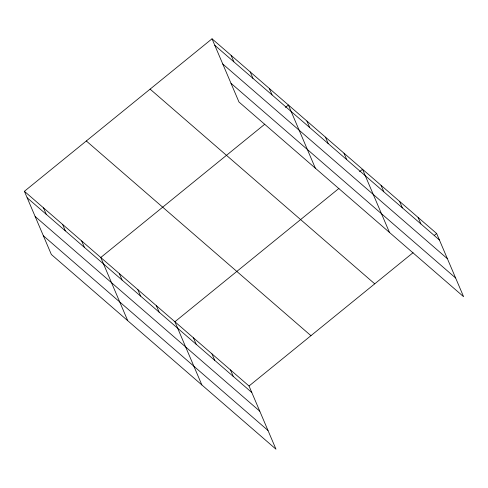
<?xml version="1.0" encoding="UTF-8"?>
<svg xmlns="http://www.w3.org/2000/svg" width="488" height="488" viewBox="0 0 488 488"><rect width="100%" height="100%" fill="white"/><g stroke="black" fill="none" stroke-linecap="round" stroke-linejoin="round"><path stroke-width="0.73" d="M24.4 191.302L249.032 386.002L275.982 449.192L51.35 254.492L24.4 191.302L212.018 38.808L436.65 233.508L463.6 296.698L238.968 101.998L212.018 38.808M264.807 124.178L100.772 257.499L127.728 320.689M285.443 107.403L288.39 105.005L315.346 168.195M338.934 188.429L174.905 321.751L201.855 384.94M359.571 171.654L362.517 169.257L389.473 232.447M249.032 386.002L413.061 252.68M434.29 235.423L436.65 233.508M214.781 45.286L439.413 239.986M222.76 64.001L447.392 258.701M230.989 83.283L455.615 277.983M150.103 89.133L374.735 283.833M86.315 140.977L310.947 335.683M27.163 197.78L251.796 392.486M35.148 216.495L259.781 411.201M43.371 235.777L268.004 430.477M418.118 217.447L420.882 223.925M399.587 201.385L402.35 207.864M381.049 185.318L383.818 191.802M343.985 153.195L346.748 159.674M325.453 137.134L328.217 143.612M306.921 121.067L309.685 127.551M269.297 88.456L272.06 94.934M250.204 71.907L252.967 78.385M231.111 55.358L233.874 61.836M230.501 369.941L233.264 376.419M211.969 353.879L214.732 360.358M193.437 337.818L196.2 344.296M156.374 305.689L159.137 312.168M137.842 289.628L140.605 296.106M119.31 273.567L122.073 280.045M81.679 240.95L84.442 247.434M62.586 224.401L65.349 230.885M43.493 207.851L46.256 214.336"/></g></svg>
